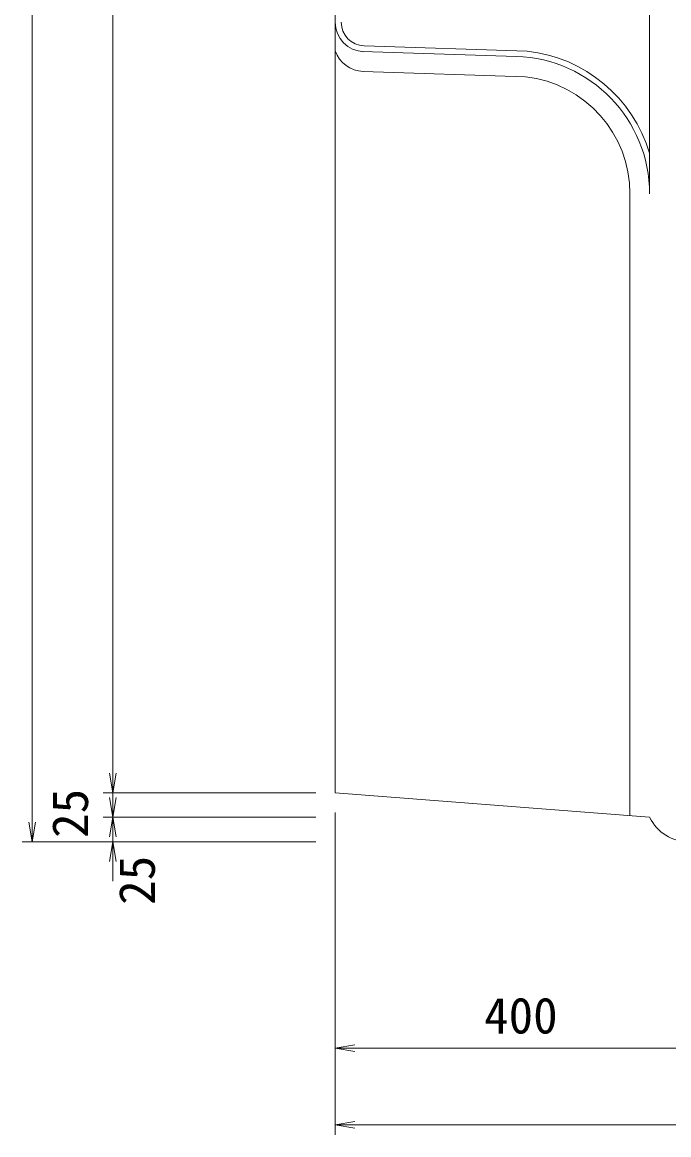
# Model space of a CAD drawing. Units: millimetres on the paper. Extents: x 0 to 841, y 0 to 594.
# Drawn here: x 673.3 to 706.2, y 267.7 to 324.3 of the extents above; entities that cross this region are included whole.
import ezdxf
from ezdxf.enums import TextEntityAlignment as Align

# ---------------------------------------------------------------- set-up
doc = ezdxf.new("R2010")
doc.units = ezdxf.units.MM
doc.layers.add('D-STR-DIM（寸法）', color=7, linetype='Continuous', lineweight=18)
doc.layers.add('D-STR（構造物外形線）', color=1, linetype='Continuous', lineweight=18)
doc.styles.add('ＭＳ ゴシック', font='')
doc.styles.get('ＭＳ ゴシック').set_extended_font_data('MS Gothic')

msp = doc.modelspace()

# ---------------------------------------------------------------- linework, layer by layer
at = {"layer": 'D-STR-DIM（寸法）'}
for p, q in [((673.771, 381.589), (673.771, 283.589)), ((677.886, 379.089), (677.886, 286.089)), ((677.886, 286.089), (677.886, 287.089)), ((677.886, 285.089), (677.719, 286.089)), ((677.886, 285.089), (677.719, 286.089)), ((678.052, 286.089), (677.886, 285.089)), ((677.886, 285.089), (677.886, 286.089)), ((678.052, 286.089), (677.886, 285.089)), ((677.886, 285.089), (677.886, 286.089)), ((677.886, 284.839), (677.886, 285.839)), ((688.211, 285.089), (677.386, 285.089)), ((688.211, 285.089), (677.386, 285.089)), ((677.886, 283.839), (677.719, 284.839)), ((678.052, 284.839), (677.886, 283.839)), ((677.886, 283.839), (677.886, 284.839)), ((673.771, 282.589), (673.605, 283.589)), ((673.938, 283.589), (673.771, 282.589)), ((673.771, 282.589), (673.771, 283.589)), ((688.211, 283.839), (677.386, 283.839)), ((688.211, 283.839), (677.386, 283.839)), ((677.719, 282.839), (677.886, 283.839)), ((677.886, 283.839), (678.052, 282.839)), ((677.886, 283.839), (677.886, 282.839)), ((689.211, 284.089), (689.211, 267.687)), ((689.211, 284.089), (689.211, 271.588)), ((687.211, 282.589), (673.271, 282.589)), ((688.211, 282.589), (677.386, 282.589)), ((677.719, 281.589), (677.886, 282.589)), ((677.886, 282.839), (677.886, 281.839)), ((677.886, 282.589), (678.052, 281.589)), ((677.886, 282.589), (677.886, 281.589)), ((677.886, 281.589), (677.886, 280.589)), ((689.211, 272.088), (690.211, 272.254)), ((690.211, 271.921), (689.211, 272.088)), ((689.211, 272.088), (690.211, 272.088)), ((690.211, 272.088), (708.211, 272.088)), ((689.211, 268.187), (690.211, 268.354)), ((690.211, 268.021), (689.211, 268.187)), ((689.211, 268.187), (690.211, 268.187)), ((728.211, 268.187), (690.211, 268.187))]:
    msp.add_line(p, q, dxfattribs=at)
at = {"layer": 'D-STR（構造物外形線）'}
for p, q in [((689.211, 380.089), (689.211, 285.089)), ((704.211, 315.554), (704.211, 283.917)), ((705.211, 283.839), (689.211, 285.089))]:
    msp.add_line(p, q, dxfattribs=at)
at = {"layer": 'D-STR（構造物外形線）', "color": 7}
for p, q in [((705.211, 349.623), (705.211, 315.554)), ((690.569, 322.796), (698.429, 322.55)), ((698.982, 322.813), (690.671, 323.09)), ((698.89, 321.515), (690.628, 321.791))]:
    msp.add_line(p, q, dxfattribs=at)
for centre, radius, start, end in [((690.711, 324.289), 1.5, 180, 268.0908), ((690.711, 324.289), 1.2, 180, 268.0908), ((690.679, 323.342), 1.552, 198.937, 268.0908), ((698.211, 315.554), 7.3, 16.483, 83.9333), ((698.211, 315.554), 7, 0, 88.2101), ((698.211, 315.554), 6, 0, 83.5048)]:
    msp.add_arc(centre, radius, start, end, dxfattribs=at)
at = {"layer": 'D-STR（構造物外形線）'}
msp.add_arc((707.211, 284.814), 2.225, 205.9892, 334.0108, dxfattribs=at)

# ---------------------------------------------------------------- texts
at = {"layer": 'D-STR-DIM（寸法）', "style": 'ＭＳ ゴシック'}
for p in [(677.172, 282.79), (680.574, 279.386)]:
    msp.add_text('25', height=1.833, rotation=90, dxfattribs=at).set_placement(p, align=Align.BOTTOM_LEFT)
msp.add_text('400', height=1.833, dxfattribs=at).set_placement((696.787, 272.288), align=Align.BOTTOM_LEFT)

doc.saveas('drawing.dxf')
